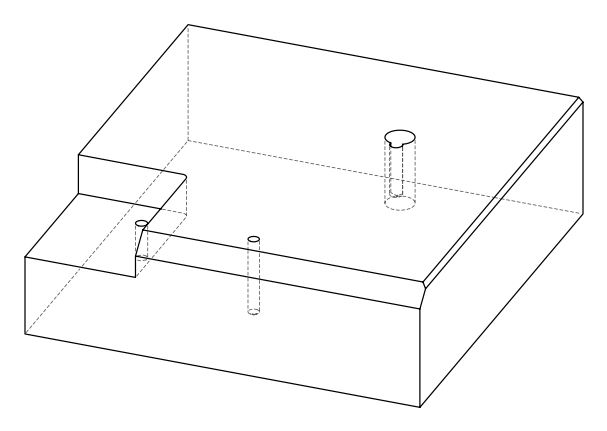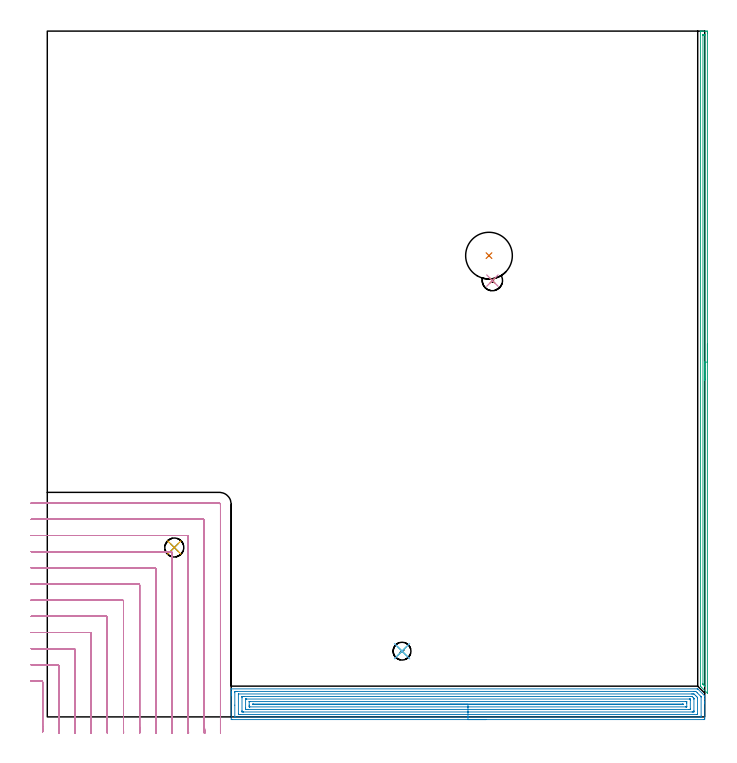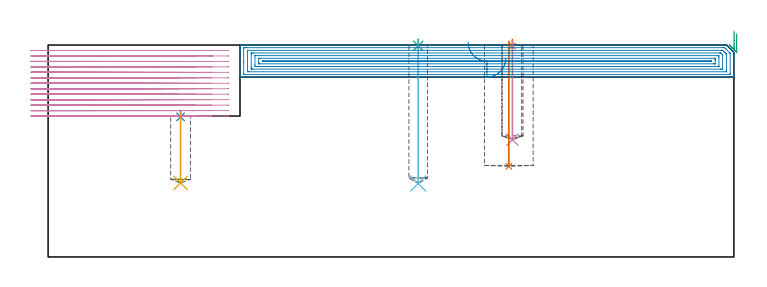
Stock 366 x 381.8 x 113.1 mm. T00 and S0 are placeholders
(PLAN: 10 operations, 6 tool changes, 68.2 min)
(1 SPOT_DRILL | STEP1POCKET | NXT0321_9005460120000 | 0.03 min | 1 mm3)
(2 SPOT_DRILL_1 | STEP1POCKET_1 | NXT0321_9005460120000 | 0.04 min | 4168 mm3)
(3 SPOT_DRILL_2 | STEP1POCKET_2 | NXT0321_9005460120000 | 0.03 min | 0 mm3)
(4 DRILL_BLIND_HOLE_INTO_CENTER | STEP1POCKET | NXT0301_084 | 0.21 min | 4909 mm3)
(5 DRILL_BLIND_HOLE_INTO_CENTER_1 | STEP1POCKET_1 | NXT0301_077 | 0.16 min | 3092 mm3)
(6 DRILL_BLIND_HOLE_INTO_CENTER_2 | STEP1POCKET_2 | UGT0301_494 | 0.31 min | 5514 mm3)
(7 INDEXABLE_INSERT_DRILL_BLIND_HOLE_FROM_SOLID | STEP1POCKET_3 | NXT0302_023 | 0.27 min | 32483 mm3)
(8 AREA_MILL | FG_CHAMFER_SURFACE | UGT0205_001 | 14.92 min | 39642 mm3)
(9 AREA_MILL_1 | FG_CHAMFER_SURFACE_1 | UGT0205_001 | 6.03 min | 2785 mm3)
(10 MILL_CORNER_NOTCH_RECTANGULAR | CORNER_NOTCH_RECTANGULAR | NXT0201_011 | Follow Part, ap 3, ae 75% | 46.17 min | 479436 mm3)
(TOOL NXT0321_9005460120000 | NC Spot Drill, 142deg, 12mm, Carbide, Uncoated | D12 PA142 FL30 Z2)
(TOOL NXT0301_084 | Carbide Drill 11.3mm [860.1-1130-034A1-MM 2214] | D11.3 PA140 FL55 Z2)
(TOOL NXT0301_077 | Carbide Drill 10.6mm [860.1-1060-053A1-MM 2214] | D10.6 PA140 FL71 Z2)
(TOOL UGT0301_494 | Carbide Drill 9.9 mm | D9.9 PA118 FL87 Z2)
(TOOL NXT0302_023 | Index. Insert Drill 26mm [880-D2600L32-05] | D26 PA176 FL130 Z2)
(TOOL UGT0205_001 | Chamfer Mill 20 x 3 x 45 deg. | D20 FL50 Z2)
(TOOL NXT0201_011 | ENDMILL 12mm [2P460-1200-NA 1630] | D12 FL38 Z6)
(OP 1 SPOT_DRILL)
G17 G21 G94 G90
T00 M6
G54
G17 G0 G90 X247.8 Y242.9 S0 M3
G43 Z123.1 H0
G94 G81 G98 Z112.614 F250. R116.1
G80
M5
M2
(OP 2 SPOT_DRILL_1)
G17 G21 G94 G90
T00 M6
G54
G17 G0 G90 X70.7 Y94.3 S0 M3
G43 Z123.1 H0
G94 G81 G98 Z74.744 F250. R78.2
G80
M5
M2
(OP 3 SPOT_DRILL_2)
G17 G21 G94 G90
T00 M6
G54
G17 G0 G90 X197.5 Y36.6 S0 M3
G43 Z123.1 H0
G94 G81 G98 Z112.674 F250. R116.1
G80
M5
M2
(OP 4 DRILL_BLIND_HOLE_INTO_CENTER)
G17 G21 G94 G90
T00 M6
G54
G17 G0 G90 X247.8 Y242.9 S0 M3
G43 Z123.1 H1
G94 G81 G98 Z62.6 F250. R115.1
G80
M5
M2
(OP 5 DRILL_BLIND_HOLE_INTO_CENTER_1)
G17 G21 G94 G90
T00 M6
G54
G17 G0 G90 X70.7 Y94.3 S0 M3
G43 Z123.1 H1
G94 G81 G98 Z39.5 F250. R77.2
G80
M5
M2
(OP 6 DRILL_BLIND_HOLE_INTO_CENTER_2)
G17 G21 G94 G90
T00 M6
G54
G17 G0 G90 X197.5 Y36.6 S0 M3
G43 Z123.1 H0
G94 G81 G98 Z39.2 F250. R115.1
G80
M5
M2
(OP 7 INDEXABLE_INSERT_DRILL_BLIND_HOLE_FROM_SOLID)
G17 G21 G94 G90
T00 M6
G54
G17 G0 G90 X245.9 Y256.8 S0 M3
G43 Z123.1 H1
G94 G81 G98 Z48.4 F250. R115.1
G80
M5
M2
(OP 8 AREA_MILL)
G17 G21 G94 G90
T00 M6
G54
G17 G0 G90 X244.2 Y-1.5 S1061 M3
G43 Z123.1 H0
Z106.
G94 G1 X244.162 Z105.128 F250.
X244.048 Z104.264
X243.859 Z103.412
X243.597 Z102.58
X243.263 Z101.774
X242.86 Z101.
X242.392 Z100.264
X241.86 Z99.572
X241.271 Z98.929
X240.628 Z98.34
X239.936 Z97.808
X239.2 Z97.34
X238.426 Z96.937
X237.62 Z96.603
X236.788 Z96.341
X235.937 Z96.152
X235.072 Z96.038
X234.2 Z96.
X103.006
X102.664 Y-1.496 Z96.002
X102.41 Y-1.492 Z96.006
X102.4 Y-1.233 Z96.264
Y11.779 Z109.274
Y12.382 Z109.876
Y12.953 Z110.45
Y13.271 Z110.767
Y13.841 Z111.338
Y14.159 Z111.654
Y15.206 Z112.705
X102.408 Y15.563 Z113.055
X102.41 Y15.597 Z113.088
X102.56 Y15.6 Z113.1
X361.824
X362.095 Y15.599 Z113.084
X362.189 Y15.512 Z113.011
X365.989 Y11.71 Z109.209
X366. Y11.696 Z109.194
Y10.351 Z107.85
Y9.716 Z107.212
Y8.51 Z106.007
Y7.939 Z105.433
Y7.336 Z104.831
Y-0.662 Z96.835
X365.998 Y-0.948 Z96.549
X365.992 Y-1.492 Z96.006
X365.942 Y-1.493 Z96.004
X365.394 Y-1.5 Z96.
X234.2
Y-0.086 Z97.414
X104.817 Y-0.085 Z97.415
X104.791 Y-0.084 Z97.416
X104.41 Y-0.059 Z97.441
X104.401 Y0.329 Z97.829
X104.4 Y6.55 Z104.05
X104.401 Y13.658 Z111.158
X104.41 Y14.159 Z111.659
X104.765 Y14.185 Z111.685
X104.791
X105.657 Y14.186 Z111.686
X360.013
X360.906 Y14.185 Z111.685
X360.932 Y14.183 Z111.683
X361.079 Y14.159 Z111.659
X361.824 Y13.426 Z110.926
X363.757 Y11.493 Z108.993
X363.901 Y11.345 Z108.845
X363.99 Y11.248 Z108.748
X363.996 Y11.201 Z108.701
X364. Y11.105 Z108.605
X363.999 Y0.441 Z97.941
X363.99 Y-0.059 Z97.441
X363.635 Y-0.085 Z97.415
X363.609
X362.744 Y-0.086 Z97.414
X234.2
Y1.328 Z98.828
X107.468 Y1.329 Z98.829
X106.966
X106.576 Y1.333 Z98.833
X106.447 Y1.335 Z98.835
X106.41 Y1.339 Z98.839
X106.406 Y1.427 Z98.927
X106.402 Y1.543 Z99.043
X106.401 Y1.718 Z99.218
X106.4 Y1.893 Z99.393
X106.401 Y12.382 Z109.882
X106.402 Y12.555 Z110.055
X106.41 Y12.731 Z110.231
X106.414 Y12.766 Z110.266
X106.43 Y12.767 Z110.267
X106.478 Y12.77 Z110.27
X106.576 Y12.771 Z110.271
X358.756
X359.147 Y12.769 Z110.269
X359.655 Y12.764 Z110.264
X360.039 Y12.755 Z110.255
X360.416 Y12.382 Z109.882
X360.932 Y11.869 Z109.369
X361.307 Y11.493 Z108.993
X361.824 Y10.972 Z108.472
X361.94 Y10.849 Z108.349
X361.993 Y10.773 Z108.273
X361.997 Y10.605 Z108.105
X361.999 Y10.431 Z107.931
Y1.718 Z99.218
X361.998 Y1.545 Z99.045
X361.99 Y1.369 Z98.869
X361.986 Y1.334 Z98.834
X361.97 Y1.333 Z98.833
X361.922 Y1.33 Z98.83
X361.824 Y1.329 Z98.829
X234.2 Y1.328 Z98.828
Y2.743 Z100.243
X109.253
X109.116 Y2.744 Z100.244
X108.472 Y2.75 Z100.25
X108.41 Y2.761 Z100.261
X108.407 Y2.856 Z100.356
X108.403 Y3.056 Z100.556
X108.4 Y3.456 Z100.956
Y10.605 Z108.105
X108.403 Y11.029 Z108.529
X108.407 Y11.242 Z108.742
X108.41 Y11.342 Z108.842
X108.504 Y11.351 Z108.851
X109.253 Y11.356 Z108.856
X109.39 Y11.357 Z108.857
X358.392
X358.769 Y11.353 Z108.853
X358.956 Y11.35 Z108.85
X359.002 Y11.338 Z108.838
X359.056 Y11.288 Z108.788
X359.147 Y11.202 Z108.702
X359.74 Y10.605 Z108.105
X359.937 Y10.402 Z107.902
X359.99 Y10.337 Z107.837
X359.993 Y10.286 Z107.786
X359.996 Y10.18 Z107.68
X360. Y9.755 Z107.255
Y3.495 Z100.995
X359.997 Y3.071 Z100.571
X359.993 Y2.858 Z100.358
X359.99 Y2.758 Z100.258
X359.896 Y2.749 Z100.249
X359.147 Y2.744 Z100.244
X359.01 Y2.743 Z100.243
X234.2
Y4.157 Z101.657
X111.931
X111.265 Y4.158 Z101.658
X111.038 Y4.16 Z101.66
X110.81 Y4.164 Z101.664
X110.41 Y4.179 Z101.679
X110.407 Y4.384 Z101.884
X110.401 Y5.019 Z102.519
Y9.875 Z107.375
X110.403 Y9.914 Z107.414
X110.407 Y9.933 Z107.433
X110.41 Y9.936 Z107.436
X110.43 Y9.938 Z107.438
X110.582 Y9.942 Z107.442
X110.81 Y9.943 Z107.443
X111.038
X357.59
X357.742 Y9.942 Z107.442
X357.864 Y9.939 Z107.439
X357.941 Y9.936 Z107.436
X357.971 Y9.918 Z107.418
X357.99 Y9.716 Z107.216
X357.999 Y9.082 Z106.582
X358. Y4.384 Z101.884
X357.999 Y4.225 Z101.725
X357.997 Y4.186 Z101.686
X357.993 Y4.167 Z101.667
X357.99 Y4.164 Z101.664
X357.97 Y4.162 Z101.662
X357.818 Y4.158 Z101.658
X357.59 Y4.157 Z101.657
X357.362
X234.2
Y5.571 Z103.071
X112.823 Y5.572 Z103.072
X112.522 Y5.573 Z103.073
X112.448 Y5.576 Z103.076
X112.417 Y5.578 Z103.078
X112.41 Y5.592 Z103.092
X112.403 Y5.691 Z103.191
X112.401 Y6.161 Z103.661
X112.4 Y6.583 Z104.083
X112.401 Y8.358 Z105.858
X112.408 Y8.5 Z106.
X112.41 Y8.52 Z106.02
X112.419 Y8.522 Z106.022
X112.453 Y8.526 Z106.026
X112.527 Y8.528 Z106.028
X112.823 Y8.529 Z106.029
X113.123
X355.577 Y8.528 Z106.028
X355.879 Y8.527 Z106.027
X355.952 Y8.524 Z106.024
X355.983 Y8.522 Z106.022
X355.99 Y8.508 Z106.008
X355.997 Y8.41 Z105.91
X355.999 Y7.939 Z105.439
X356. Y7.518 Z105.018
X355.999 Y5.742 Z103.242
X355.993 Y5.6 Z103.1
X355.99 Y5.58 Z103.08
X355.981 Y5.578 Z103.078
X355.947 Y5.574 Z103.074
X355.873 Y5.572 Z103.072
X355.577 Y5.571 Z103.071
X355.277
X234.2
Y6.985 Z104.485
X114.608 Y6.986 Z104.486
X114.543 Y6.988 Z104.488
X114.422 Y6.992 Z104.492
X114.41 Y7.05 Z104.55
Y7.096 Z104.596
X114.48 Y7.108 Z104.608
X114.545 Y7.113 Z104.613
X114.608 Y7.114 Z104.614
X353.792
X353.857 Y7.112 Z104.612
X353.978 Y7.108 Z104.608
X353.99 Y7.05 Z104.55
Y7.004 Z104.504
X353.92 Y6.992 Z104.492
X353.855 Y6.987 Z104.487
X353.792 Y6.986 Z104.486
X234.2 Y6.985 Z104.485
X233.328 Z104.523
X232.464 Z104.637
X231.612 Z104.826
X230.78 Z105.088
X229.974 Z105.422
X229.2 Z105.825
X228.464 Z106.294
X227.772 Z106.825
X227.129 Z107.414
X226.54 Z108.057
X226.009 Z108.75
X225.54 Z109.485
X225.137 Z110.259
X224.803 Z111.065
X224.541 Z111.897
X224.352 Z112.749
X224.238 Z113.614
X224.2 Z114.485
G0 Z123.1
M5
M2
(OP 9 AREA_MILL_1)
G17 G21 G94 G90
T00 M6
G54
G17 G0 G90 X367.5 Y207.5 S1061 M3
G43 Z123.1 H0
Z119.2
G94 G1 Y207.462 Z118.328 F250.
Y207.348 Z117.463
Y207.159 Z116.612
Y206.897 Z115.78
Y206.563 Z114.974
Y206.16 Z114.2
Y205.691 Z113.464
Y205.16 Z112.772
Y204.571 Z112.129
Y203.928 Z111.539
Y203.236 Z111.008
Y202.5 Z110.54
Y201.726 Z110.137
Y200.92 Z109.803
Y200.088 Z109.541
Y199.236 Z109.352
Y198.372 Z109.238
Y197.5 Z109.2
Y13.307
X367.495 Y13.228 Z109.203
X367.493 Y13.218 Z109.205
X367.471 Y13.228 Z109.227
X364.211 Y16.489 Z112.489
X363.734 Y16.966 Z112.965
X363.604 Y17.105 Z113.09
X363.6 Y17.399 Z113.1
Y381.623
X363.603 Y381.79 Z113.088
X363.663 Y381.793 Z113.029
X364.085 Y381.8 Z112.615
X364.395 Z112.305
X365.104 Z111.592
X366.351 Z110.346
X366.889 Y381.797 Z109.805
X367.491 Y381.793 Z109.205
X367.493 Y381.78 Z109.203
X367.499 Y381.176 Z109.201
X367.5 Y380.564 Z109.2
Y197.5
X366.086 Z110.614
X366.085 Y17.399 Z110.615
X366.084 Y17.312 Z110.616
X366.08 Y17.221 Z110.62
X366.072 Y17.089 Z110.628
X365.996 Y17.161 Z110.704
X365.752 Y17.399 Z110.948
X365.104 Y18.053 Z111.596
X365.047 Y18.115 Z111.653
X365.021 Y18.149 Z111.679
X365.018 Y18.204 Z111.682
X365.016 Y18.293 Z111.684
X365.015 Y18.382 Z111.685
X365.014 Y379.477 Z111.686
X365.015 Y379.567 Z111.685
X365.019 Y379.746 Z111.681
X365.021 Y379.79 Z111.679
X365.028 Y379.793 Z111.672
X365.052 Y379.796 Z111.648
X365.104 Y379.799 Z111.596
X365.585 Y379.8 Z111.115
X365.996 Y379.799 Z110.704
X366.055 Y379.798 Z110.645
X366.072 Y379.795 Z110.628
X366.076 Y379.792 Z110.624
X366.079 Y379.774 Z110.621
X366.083 Y379.657 Z110.617
X366.085 Y379.478 Z110.615
X366.086 Y379.388 Z110.614
Y197.5
Y196.628 Z110.652
Y195.763 Z110.766
Y194.912 Z110.955
Y194.08 Z111.217
Y193.274 Z111.551
Y192.5 Z111.954
Y191.764 Z112.423
Y191.072 Z112.954
Y190.429 Z113.543
Y189.84 Z114.186
Y189.308 Z114.878
Y188.84 Z115.614
Y188.437 Z116.388
Y188.103 Z117.194
Y187.841 Z118.026
Y187.652 Z118.878
Y187.538 Z119.743
Y187.5 Z120.614
G0 Z123.1
M5
M2
(OP 10 MILL_CORNER_NOTCH_RECTANGULAR)
G17 G21 G94 G90
T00 M6
G54
G17 G0 G90 X-2.567 Y-8.409 S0 M3
G43 Z123.1 H1
Z110.185
G94 G1 X-2.596 Y-5.41 F250.
G2 X-2.6 Y-4.472 R99. F500.
G1 Y19.407
G3 X-3.193 Y20. R0.6
G1 X-6.
X-9. F250.
G0 Z123.1
X6.464 Y-9.
Z110.185
G1 X6.413 Y-6.
G2 X6.4 Y-4.472 R90. F500.
G1 Y28.406
G3 X5.806 Y29. R0.6
G1 X-6.
X-9. F250.
G0 Z123.1
X15.471 Y-8.999
Z110.185
G1 X15.414 Y-6.
G2 X15.4 Y-4.472 R81. F500.
G1 Y37.406
G3 X14.806 Y38. R0.6
G1 X-6.
X-9. F250.
G0 Z123.1
X24.48 Y-8.999
Z110.185
G1 X24.416 Y-6.
G2 X24.4 Y-4.472 R72. F500.
G1 Y46.406
G3 X23.806 Y47. R0.6
G1 X-6.
X-9. F250.
G0 Z123.1
X33.491 Y-8.999
Z110.185
G1 X33.419 Y-6.
G2 X33.4 Y-4.472 R63. F500.
G1 Y55.405
G3 X32.805 Y56. R0.6
G1 X-6.
X-9. F250.
G0 Z123.1
X42.507 Y-8.999
Z110.185
G1 X42.422 Y-6.
G2 X42.4 Y-4.472 R54. F500.
G1 Y64.405
G3 X41.805 Y65. R0.6
G1 X-6.
X-9. F250.
G0 Z123.1
X51.528 Y-8.998
Z110.185
G1 X51.426 Y-6.
G2 X51.4 Y-4.472 R45. F500.
G1 Y73.405
G3 X50.805 Y74. R0.6
G1 X-6.
X-9. F250.
G0 Z123.1
X60.56 Y-8.997
Z110.185
G1 X60.432 Y-6.
G2 X60.4 Y-4.472 R36. F500.
G1 Y82.404
G3 X59.804 Y83. R0.6
G1 X-6.
X-9. F250.
G0 Z123.1
X69.613 Y-8.995
Z110.185
G1 X69.443 Y-6.
G2 X69.4 Y-4.472 R27. F500.
G1 Y91.404
G3 X68.804 Y92. R0.6
G1 X-6.
X-9. F250.
G0 Z123.1
X78.72 Y-8.989
Z110.185
G1 X78.465 Y-6.
G2 X78.4 Y-4.472 R18. F500.
G1 Y100.404
G3 X77.804 Y101. R0.6
G1 X-6.
X-9. F250.
G0 Z123.1
X88.04 Y-8.956
Z110.185
G1 X87.531 Y-6.
G2 X87.4 Y-4.472 R9. F500.
G1 Y109.404
G3 X86.804 Y110. R0.6
G1 X-6.
X-9. F250.
G0 Z123.1
X96.4 Y-7.472
Z110.185
G1 Y-4.472
Y118.3 F500.
G3 X95.7 Y119. R0.7
G1 X-6.
X-9. F250.
G0 Z123.1
X-2.567 Y-8.409
Z107.269
G1 X-2.596 Y-5.41
G2 X-2.6 Y-4.472 R99. F500.
G1 Y19.407
G3 X-3.193 Y20. R0.6
G1 X-6.
X-9. F250.
G0 Z123.1
X6.464 Y-9.
Z107.269
G1 X6.413 Y-6.
G2 X6.4 Y-4.472 R90. F500.
G1 Y28.406
G3 X5.806 Y29. R0.6
G1 X-6.
X-9. F250.
G0 Z123.1
X15.471 Y-8.999
Z107.269
G1 X15.414 Y-6.
G2 X15.4 Y-4.472 R81. F500.
G1 Y37.406
G3 X14.806 Y38. R0.6
G1 X-6.
X-9. F250.
G0 Z123.1
X24.48 Y-8.999
Z107.269
G1 X24.416 Y-6.
G2 X24.4 Y-4.472 R72. F500.
G1 Y46.406
G3 X23.806 Y47. R0.6
G1 X-6.
X-9. F250.
G0 Z123.1
X33.491 Y-8.999
Z107.269
G1 X33.419 Y-6.
G2 X33.4 Y-4.472 R63. F500.
G1 Y55.405
G3 X32.805 Y56. R0.6
G1 X-6.
X-9. F250.
G0 Z123.1
X42.507 Y-8.999
Z107.269
G1 X42.422 Y-6.
G2 X42.4 Y-4.472 R54. F500.
G1 Y64.405
G3 X41.805 Y65. R0.6
G1 X-6.
X-9. F250.
G0 Z123.1
X51.528 Y-8.998
Z107.269
G1 X51.426 Y-6.
G2 X51.4 Y-4.472 R45. F500.
G1 Y73.405
G3 X50.805 Y74. R0.6
G1 X-6.
X-9. F250.
G0 Z123.1
X60.56 Y-8.997
Z107.269
G1 X60.432 Y-6.
G2 X60.4 Y-4.472 R36. F500.
G1 Y82.404
G3 X59.804 Y83. R0.6
G1 X-6.
X-9. F250.
G0 Z123.1
X69.613 Y-8.995
Z107.269
G1 X69.443 Y-6.
G2 X69.4 Y-4.472 R27. F500.
G1 Y91.404
G3 X68.804 Y92. R0.6
G1 X-6.
X-9. F250.
G0 Z123.1
X78.72 Y-8.989
Z107.269
G1 X78.465 Y-6.
G2 X78.4 Y-4.472 R18. F500.
G1 Y100.404
G3 X77.804 Y101. R0.6
G1 X-6.
X-9. F250.
G0 Z123.1
X88.04 Y-8.956
Z107.269
G1 X87.531 Y-6.
G2 X87.4 Y-4.472 R9. F500.
G1 Y109.404
G3 X86.804 Y110. R0.6
G1 X-6.
X-9. F250.
G0 Z123.1
X96.4 Y-7.472
Z107.269
G1 Y-4.472
Y118.3 F500.
G3 X95.7 Y119. R0.7
G1 X-6.
X-9. F250.
G0 Z123.1
X-2.575 Y-8.409
Z104.354
G1 X-2.597 Y-5.409
G2 X-2.6 Y-4.681 R99. F500.
G1 Y19.407
G3 X-3.193 Y20. R0.6
G1 X-6.
X-9. F250.
G0 Z123.1
X6.454 Y-9.
Z104.354
G1 X6.41 Y-6.
G2 X6.4 Y-4.681 R90. F500.
G1 Y28.406
G3 X5.806 Y29. R0.6
G1 X-6.
X-9. F250.
G0 Z123.1
X15.46 Y-9.
Z104.354
G1 X15.411 Y-6.
G2 X15.4 Y-4.681 R81. F500.
G1 Y37.406
G3 X14.806 Y38. R0.6
G1 X-6.
X-9. F250.
G0 Z123.1
X24.467 Y-8.999
Z104.354
G1 X24.412 Y-6.
G2 X24.4 Y-4.681 R72. F500.
G1 Y46.406
G3 X23.806 Y47. R0.6
G1 X-6.
X-9. F250.
G0 Z123.1
X33.477 Y-8.999
Z104.354
G1 X33.414 Y-6.
G2 X33.4 Y-4.681 R63. F500.
G1 Y55.405
G3 X32.805 Y56. R0.6
G1 X-6.
X-9. F250.
G0 Z123.1
X42.489 Y-8.999
Z104.354
G1 X42.416 Y-6.
G2 X42.4 Y-4.681 R54. F500.
G1 Y64.405
G3 X41.805 Y65. R0.6
G1 X-6.
X-9. F250.
G0 Z123.1
X51.507 Y-8.999
Z104.354
G1 X51.419 Y-6.
G2 X51.4 Y-4.681 R45. F500.
G1 Y73.405
G3 X50.805 Y74. R0.6
G1 X-6.
X-9. F250.
G0 Z123.1
X60.534 Y-8.998
Z104.354
G1 X60.424 Y-6.
G2 X60.4 Y-4.681 R36. F500.
G1 Y82.404
G3 X59.804 Y83. R0.6
G1 X-6.
X-9. F250.
G0 Z123.1
X69.579 Y-8.996
Z104.354
G1 X69.432 Y-6.
G2 X69.4 Y-4.681 R27. F500.
G1 Y91.404
G3 X68.804 Y92. R0.6
G1 X-6.
X-9. F250.
G0 Z123.1
X78.668 Y-8.992
Z104.354
G1 X78.448 Y-6.
G2 X78.4 Y-4.681 R18. F500.
G1 Y100.404
G3 X77.804 Y101. R0.6
G1 X-6.
X-9. F250.
G0 Z123.1
X87.937 Y-8.968
Z104.354
G1 X87.497 Y-6.
G2 X87.4 Y-4.681 R9. F500.
G1 Y109.404
G3 X86.804 Y110. R0.6
G1 X-6.
X-9. F250.
G0 Z123.1
X96.4 Y-7.681
Z104.354
G1 Y-4.681
Y118.3 F500.
G3 X95.7 Y119. R0.7
G1 X-6.
X-9. F250.
G0 Z123.1
X-2.6 Y-8.407
Z101.438
G1 Y-5.407
Y19.407 F500.
G3 X-3.193 Y20. R0.6
G1 X-6.
X-9. F250.
G0 Z123.1
X6.402 Y-9.
Z101.438
G1 X6.4 Y-6.
Y-5.95 F500.
Y28.406
G3 X5.806 Y29. R0.6
G1 X-6.
X-9. F250.
G0 Z123.1
X15.402 Y-9.
Z101.438
G1 X15.4 Y-6.
Y-5.95 F500.
Y37.406
G3 X14.806 Y38. R0.6
G1 X-6.
X-9. F250.
G0 Z123.1
X24.402 Y-9.
Z101.438
G1 X24.4 Y-6.
Y-5.95 F500.
Y46.406
G3 X23.806 Y47. R0.6
G1 X-6.
X-9. F250.
G0 Z123.1
X33.402 Y-9.
Z101.438
G1 X33.4 Y-6.
Y-5.95 F500.
Y55.405
G3 X32.805 Y56. R0.6
G1 X-6.
X-9. F250.
G0 Z123.1
X42.403 Y-9.
Z101.438
G1 X42.4 Y-6.
Y-5.95 F500.
Y64.405
G3 X41.805 Y65. R0.6
G1 X-6.
X-9. F250.
G0 Z123.1
X51.403 Y-9.
Z101.438
G1 X51.4 Y-6.
Y-5.95 F500.
Y73.405
G3 X50.805 Y74. R0.6
G1 X-6.
X-9. F250.
G0 Z123.1
X60.404 Y-9.
Z101.438
G1 X60.4 Y-6.
Y-5.95 F500.
Y82.404
G3 X59.804 Y83. R0.6
G1 X-6.
X-9. F250.
G0 Z123.1
X69.406 Y-9.
Z101.438
G1 X69.4 Y-6.
Y-5.95 F500.
Y91.404
G3 X68.804 Y92. R0.6
G1 X-6.
X-9. F250.
G0 Z123.1
X78.408 Y-9.
Z101.438
G1 X78.4 Y-6.
Y-5.95 F500.
Y100.404
G3 X77.804 Y101. R0.6
G1 X-6.
X-9. F250.
G0 Z123.1
X87.417 Y-9.
Z101.438
G1 X87.4 Y-6.
Y-5.95 F500.
Y109.404
G3 X86.804 Y110. R0.6
G1 X-6.
X-9. F250.
G0 Z123.1
X96.4 Y-8.95
Z101.438
G1 Y-5.95
Y118.3 F500.
G3 X95.7 Y119. R0.7
G1 X-6.
X-9. F250.
G0 Z123.1
X-2.6 Y-8.407
Z98.523
G1 Y-5.407
Y19.407 F500.
G3 X-3.193 Y20. R0.6
G1 X-6.
X-9. F250.
G0 Z123.1
X6.4 Y-9.
Z98.523
G1 Y-6.
Y28.406 F500.
G3 X5.806 Y29. R0.6
G1 X-6.
X-9. F250.
G0 Z123.1
X15.4 Y-9.
Z98.523
G1 Y-6.
Y37.406 F500.
G3 X14.806 Y38. R0.6
G1 X-6.
X-9. F250.
G0 Z123.1
X24.4 Y-9.
Z98.523
G1 Y-6.
Y46.406 F500.
G3 X23.806 Y47. R0.6
G1 X-6.
X-9. F250.
G0 Z123.1
X33.4 Y-9.
Z98.523
G1 Y-6.
Y55.405 F500.
G3 X32.805 Y56. R0.6
G1 X-6.
X-9. F250.
G0 Z123.1
X42.4 Y-9.
Z98.523
G1 Y-6.
Y64.405 F500.
G3 X41.805 Y65. R0.6
G1 X-6.
X-9. F250.
G0 Z123.1
X51.4 Y-9.
Z98.523
G1 Y-6.
Y73.405 F500.
G3 X50.805 Y74. R0.6
G1 X-6.
X-9. F250.
G0 Z123.1
X60.4 Y-9.
Z98.523
G1 Y-6.
Y82.404 F500.
G3 X59.804 Y83. R0.6
G1 X-6.
X-9. F250.
G0 Z123.1
X69.4 Y-9.
Z98.523
G1 Y-6.
Y91.404 F500.
G3 X68.804 Y92. R0.6
G1 X-6.
X-9. F250.
G0 Z123.1
X78.4 Y-9.
Z98.523
G1 Y-6.
Y100.404 F500.
G3 X77.804 Y101. R0.6
G1 X-6.
X-9. F250.
G0 Z123.1
X87.4 Y-9.
Z98.523
G1 Y-6.
Y109.404 F500.
G3 X86.804 Y110. R0.6
G1 X-6.
X-9. F250.
G0 Z123.1
X96.4 Y-9.
Z98.523
G1 Y-6.
Y118.3 F500.
G3 X95.7 Y119. R0.7
G1 X-6.
X-9. F250.
G0 Z123.1
X-2.6 Y-8.407
Z95.608
G1 Y-5.407
Y19.407 F500.
G3 X-3.193 Y20. R0.6
G1 X-6.
X-9. F250.
G0 Z123.1
X6.4 Y-9.
Z95.608
G1 Y-6.
Y28.406 F500.
G3 X5.806 Y29. R0.6
G1 X-6.
X-9. F250.
G0 Z123.1
X15.4 Y-9.
Z95.608
G1 Y-6.
Y37.406 F500.
G3 X14.806 Y38. R0.6
G1 X-6.
X-9. F250.
G0 Z123.1
X24.4 Y-9.
Z95.608
G1 Y-6.
Y46.406 F500.
G3 X23.806 Y47. R0.6
G1 X-6.
X-9. F250.
G0 Z123.1
X33.4 Y-9.
Z95.608
G1 Y-6.
Y55.405 F500.
G3 X32.805 Y56. R0.6
G1 X-6.
X-9. F250.
G0 Z123.1
X42.4 Y-9.
Z95.608
G1 Y-6.
Y64.405 F500.
G3 X41.805 Y65. R0.6
G1 X-6.
X-9. F250.
G0 Z123.1
X51.4 Y-9.
Z95.608
G1 Y-6.
Y73.405 F500.
G3 X50.805 Y74. R0.6
G1 X-6.
X-9. F250.
G0 Z123.1
X60.4 Y-9.
Z95.608
G1 Y-6.
Y82.404 F500.
G3 X59.804 Y83. R0.6
G1 X-6.
X-9. F250.
G0 Z123.1
X69.4 Y-9.
Z95.608
G1 Y-6.
Y91.404 F500.
G3 X68.804 Y92. R0.6
G1 X-6.
X-9. F250.
G0 Z123.1
X78.4 Y-9.
Z95.608
G1 Y-6.
Y100.404 F500.
G3 X77.804 Y101. R0.6
G1 X-6.
X-9. F250.
G0 Z123.1
X87.4 Y-9.
Z95.608
G1 Y-6.
Y109.404 F500.
G3 X86.804 Y110. R0.6
G1 X-6.
X-9. F250.
G0 Z123.1
X96.4 Y-9.
Z95.608
G1 Y-6.
Y118.3 F500.
G3 X95.7 Y119. R0.7
G1 X-6.
X-9. F250.
G0 Z123.1
X-2.6 Y-8.407
Z92.692
G1 Y-5.407
Y19.407 F500.
G3 X-3.193 Y20. R0.6
G1 X-6.
X-9. F250.
G0 Z123.1
X6.4 Y-9.
Z92.692
G1 Y-6.
Y28.406 F500.
G3 X5.806 Y29. R0.6
G1 X-6.
X-9. F250.
G0 Z123.1
X15.4 Y-9.
Z92.692
G1 Y-6.
Y37.406 F500.
G3 X14.806 Y38. R0.6
G1 X-6.
X-9. F250.
G0 Z123.1
X24.4 Y-9.
Z92.692
G1 Y-6.
Y46.406 F500.
G3 X23.806 Y47. R0.6
G1 X-6.
X-9. F250.
G0 Z123.1
X33.4 Y-9.
Z92.692
G1 Y-6.
Y55.405 F500.
G3 X32.805 Y56. R0.6
G1 X-6.
X-9. F250.
G0 Z123.1
X42.4 Y-9.
Z92.692
G1 Y-6.
Y64.405 F500.
G3 X41.805 Y65. R0.6
G1 X-6.
X-9. F250.
G0 Z123.1
X51.4 Y-9.
Z92.692
G1 Y-6.
Y73.405 F500.
G3 X50.805 Y74. R0.6
G1 X-6.
X-9. F250.
G0 Z123.1
X60.4 Y-9.
Z92.692
G1 Y-6.
Y82.404 F500.
G3 X59.804 Y83. R0.6
G1 X-6.
X-9. F250.
G0 Z123.1
X69.4 Y-9.
Z92.692
G1 Y-6.
Y91.404 F500.
G3 X68.804 Y92. R0.6
G1 X-6.
X-9. F250.
G0 Z123.1
X78.4 Y-9.
Z92.692
G1 Y-6.
Y100.404 F500.
G3 X77.804 Y101. R0.6
G1 X-6.
X-9. F250.
G0 Z123.1
X87.4 Y-9.
Z92.692
G1 Y-6.
Y109.404 F500.
G3 X86.804 Y110. R0.6
G1 X-6.
X-9. F250.
G0 Z123.1
X96.4 Y-9.
Z92.692
G1 Y-6.
Y118.3 F500.
G3 X95.7 Y119. R0.7
G1 X-6.
X-9. F250.
G0 Z123.1
X-2.6 Y-8.407
Z89.777
G1 Y-5.407
Y19.407 F500.
G3 X-3.193 Y20. R0.6
G1 X-6.
X-9. F250.
G0 Z123.1
X6.4 Y-9.
Z89.777
G1 Y-6.
Y28.406 F500.
G3 X5.806 Y29. R0.6
G1 X-6.
X-9. F250.
G0 Z123.1
X15.4 Y-9.
Z89.777
G1 Y-6.
Y37.406 F500.
G3 X14.806 Y38. R0.6
G1 X-6.
X-9. F250.
G0 Z123.1
X24.4 Y-9.
Z89.777
G1 Y-6.
Y46.406 F500.
G3 X23.806 Y47. R0.6
G1 X-6.
X-9. F250.
G0 Z123.1
X33.4 Y-9.
Z89.777
G1 Y-6.
Y55.405 F500.
G3 X32.805 Y56. R0.6
G1 X-6.
X-9. F250.
G0 Z123.1
X42.4 Y-9.
Z89.777
G1 Y-6.
Y64.405 F500.
G3 X41.805 Y65. R0.6
G1 X-6.
X-9. F250.
G0 Z123.1
X51.4 Y-9.
Z89.777
G1 Y-6.
Y73.405 F500.
G3 X50.805 Y74. R0.6
G1 X-6.
X-9. F250.
G0 Z123.1
X60.4 Y-9.
Z89.777
G1 Y-6.
Y82.404 F500.
G3 X59.804 Y83. R0.6
G1 X-6.
X-9. F250.
G0 Z123.1
X69.4 Y-9.
Z89.777
G1 Y-6.
Y91.404 F500.
G3 X68.804 Y92. R0.6
G1 X-6.
X-9. F250.
G0 Z123.1
X78.4 Y-9.
Z89.777
G1 Y-6.
Y100.404 F500.
G3 X77.804 Y101. R0.6
G1 X-6.
X-9. F250.
G0 Z123.1
X87.4 Y-9.
Z89.777
G1 Y-6.
Y109.404 F500.
G3 X86.804 Y110. R0.6
G1 X-6.
X-9. F250.
G0 Z123.1
X96.4 Y-9.
Z89.777
G1 Y-6.
Y118.3 F500.
G3 X95.7 Y119. R0.7
G1 X-6.
X-9. F250.
G0 Z123.1
X-2.6 Y-8.407
Z86.862
G1 Y-5.407
Y19.407 F500.
G3 X-3.193 Y20. R0.6
G1 X-6.
X-9. F250.
G0 Z123.1
X6.4 Y-9.
Z86.862
G1 Y-6.
Y28.406 F500.
G3 X5.806 Y29. R0.6
G1 X-6.
X-9. F250.
G0 Z123.1
X15.4 Y-9.
Z86.862
G1 Y-6.
Y37.406 F500.
G3 X14.806 Y38. R0.6
G1 X-6.
X-9. F250.
G0 Z123.1
X24.4 Y-9.
Z86.862
G1 Y-6.
Y46.406 F500.
G3 X23.806 Y47. R0.6
G1 X-6.
X-9. F250.
G0 Z123.1
X33.4 Y-9.
Z86.862
G1 Y-6.
Y55.405 F500.
G3 X32.805 Y56. R0.6
G1 X-6.
X-9. F250.
G0 Z123.1
X42.4 Y-9.
Z86.862
G1 Y-6.
Y64.405 F500.
G3 X41.805 Y65. R0.6
G1 X-6.
X-9. F250.
G0 Z123.1
X51.4 Y-9.
Z86.862
G1 Y-6.
Y73.405 F500.
G3 X50.805 Y74. R0.6
G1 X-6.
X-9. F250.
G0 Z123.1
X60.4 Y-9.
Z86.862
G1 Y-6.
Y82.404 F500.
G3 X59.804 Y83. R0.6
G1 X-6.
X-9. F250.
G0 Z123.1
X69.4 Y-9.
Z86.862
G1 Y-6.
Y91.404 F500.
G3 X68.804 Y92. R0.6
G1 X-6.
X-9. F250.
G0 Z123.1
X78.4 Y-9.
Z86.862
G1 Y-6.
Y100.404 F500.
G3 X77.804 Y101. R0.6
G1 X-6.
X-9. F250.
G0 Z123.1
X87.4 Y-9.
Z86.862
G1 Y-6.
Y109.404 F500.
G3 X86.804 Y110. R0.6
G1 X-6.
X-9. F250.
G0 Z123.1
X96.4 Y-9.
Z86.862
G1 Y-6.
Y118.3 F500.
G3 X95.7 Y119. R0.7
G1 X-6.
X-9. F250.
G0 Z123.1
X-2.6 Y-8.407
Z83.946
G1 Y-5.407
Y19.407 F500.
G3 X-3.193 Y20. R0.6
G1 X-6.
X-9. F250.
G0 Z123.1
X6.4 Y-9.
Z83.946
G1 Y-6.
Y28.406 F500.
G3 X5.806 Y29. R0.6
G1 X-6.
X-9. F250.
G0 Z123.1
X15.4 Y-9.
Z83.946
G1 Y-6.
Y37.406 F500.
G3 X14.806 Y38. R0.6
G1 X-6.
X-9. F250.
G0 Z123.1
X24.4 Y-9.
Z83.946
G1 Y-6.
Y46.406 F500.
G3 X23.806 Y47. R0.6
G1 X-6.
X-9. F250.
G0 Z123.1
X33.4 Y-9.
Z83.946
G1 Y-6.
Y55.405 F500.
G3 X32.805 Y56. R0.6
G1 X-6.
X-9. F250.
G0 Z123.1
X42.4 Y-9.
Z83.946
G1 Y-6.
Y64.405 F500.
G3 X41.805 Y65. R0.6
G1 X-6.
X-9. F250.
G0 Z123.1
X51.4 Y-9.
Z83.946
G1 Y-6.
Y73.405 F500.
G3 X50.805 Y74. R0.6
G1 X-6.
X-9. F250.
G0 Z123.1
X60.4 Y-9.
Z83.946
G1 Y-6.
Y82.404 F500.
G3 X59.804 Y83. R0.6
G1 X-6.
X-9. F250.
G0 Z123.1
X69.4 Y-9.
Z83.946
G1 Y-6.
Y91.404 F500.
G3 X68.804 Y92. R0.6
G1 X-6.
X-9. F250.
G0 Z123.1
X78.4 Y-9.
Z83.946
G1 Y-6.
Y100.404 F500.
G3 X77.804 Y101. R0.6
G1 X-6.
X-9. F250.
G0 Z123.1
X87.4 Y-9.
Z83.946
G1 Y-6.
Y109.404 F500.
G3 X86.804 Y110. R0.6
G1 X-6.
X-9. F250.
G0 Z123.1
X96.4 Y-9.
Z83.946
G1 Y-6.
Y118.3 F500.
G3 X95.7 Y119. R0.7
G1 X-6.
X-9. F250.
G0 Z123.1
X-2.6 Y-8.407
Z81.031
G1 Y-5.407
Y19.407 F500.
G3 X-3.193 Y20. R0.6
G1 X-6.
X-9. F250.
G0 Z123.1
X6.4 Y-9.
Z81.031
G1 Y-6.
Y28.406 F500.
G3 X5.806 Y29. R0.6
G1 X-6.
X-9. F250.
G0 Z123.1
X15.4 Y-9.
Z81.031
G1 Y-6.
Y37.406 F500.
G3 X14.806 Y38. R0.6
G1 X-6.
X-9. F250.
G0 Z123.1
X24.4 Y-9.
Z81.031
G1 Y-6.
Y46.406 F500.
G3 X23.806 Y47. R0.6
G1 X-6.
X-9. F250.
G0 Z123.1
X33.4 Y-9.
Z81.031
G1 Y-6.
Y55.405 F500.
G3 X32.805 Y56. R0.6
G1 X-6.
X-9. F250.
G0 Z123.1
X42.4 Y-9.
Z81.031
G1 Y-6.
Y64.405 F500.
G3 X41.805 Y65. R0.6
G1 X-6.
X-9. F250.
G0 Z123.1
X51.4 Y-9.
Z81.031
G1 Y-6.
Y73.405 F500.
G3 X50.805 Y74. R0.6
G1 X-6.
X-9. F250.
G0 Z123.1
X60.4 Y-9.
Z81.031
G1 Y-6.
Y82.404 F500.
G3 X59.804 Y83. R0.6
G1 X-6.
X-9. F250.
G0 Z123.1
X69.4 Y-9.
Z81.031
G1 Y-6.
Y91.404 F500.
G3 X68.804 Y92. R0.6
G1 X-6.
X-9. F250.
G0 Z123.1
X78.4 Y-9.
Z81.031
G1 Y-6.
Y100.404 F500.
G3 X77.804 Y101. R0.6
G1 X-6.
X-9. F250.
G0 Z123.1
X87.4 Y-9.
Z81.031
G1 Y-6.
Y109.404 F500.
G3 X86.804 Y110. R0.6
G1 X-6.
X-9. F250.
G0 Z123.1
X96.4 Y-9.
Z81.031
G1 Y-6.
Y118.3 F500.
G3 X95.7 Y119. R0.7
G1 X-6.
X-9. F250.
G0 Z123.1
X-2.6 Y-8.407
Z78.115
G1 Y-5.407
Y19.407 F500.
G3 X-3.193 Y20. R0.6
G1 X-6.
X-9. F250.
G0 Z123.1
X6.4 Y-9.
Z78.115
G1 Y-6.
Y28.406 F500.
G3 X5.806 Y29. R0.6
G1 X-6.
X-9. F250.
G0 Z123.1
X15.4 Y-9.
Z78.115
G1 Y-6.
Y37.406 F500.
G3 X14.806 Y38. R0.6
G1 X-6.
X-9. F250.
G0 Z123.1
X24.4 Y-9.
Z78.115
G1 Y-6.
Y46.406 F500.
G3 X23.806 Y47. R0.6
G1 X-6.
X-9. F250.
G0 Z123.1
X33.4 Y-9.
Z78.115
G1 Y-6.
Y55.405 F500.
G3 X32.805 Y56. R0.6
G1 X-6.
X-9. F250.
G0 Z123.1
X42.4 Y-9.
Z78.115
G1 Y-6.
Y64.405 F500.
G3 X41.805 Y65. R0.6
G1 X-6.
X-9. F250.
G0 Z123.1
X51.4 Y-9.
Z78.115
G1 Y-6.
Y73.405 F500.
G3 X50.805 Y74. R0.6
G1 X-6.
X-9. F250.
G0 Z123.1
X60.4 Y-9.
Z78.115
G1 Y-6.
Y82.404 F500.
G3 X59.804 Y83. R0.6
G1 X-6.
X-9. F250.
G0 Z123.1
X69.4 Y-9.
Z78.115
G1 Y-6.
Y91.404 F500.
G3 X68.804 Y92. R0.6
G1 X-6.
X-9. F250.
G0 Z123.1
X78.4 Y-9.
Z78.115
G1 Y-6.
Y100.404 F500.
G3 X77.804 Y101. R0.6
G1 X-6.
X-9. F250.
G0 Z123.1
X87.4 Y-9.
Z78.115
G1 Y-6.
Y109.404 F500.
G3 X86.804 Y110. R0.6
G1 X-6.
X-9. F250.
G0 Z123.1
X96.4 Y-9.
Z78.115
G1 Y-6.
Y118.3 F500.
G3 X95.7 Y119. R0.7
G1 X-6.
X-9. F250.
G0 Z123.1
X-2.6 Y-8.407
Z75.2
G1 Y-5.407
Y19.407 F500.
G3 X-3.193 Y20. R0.6
G1 X-6.
X-9. F250.
G0 Z123.1
X6.4 Y-9.
Z75.2
G1 Y-6.
Y28.406 F500.
G3 X5.806 Y29. R0.6
G1 X-6.
X-9. F250.
G0 Z123.1
X15.4 Y-9.
Z75.2
G1 Y-6.
Y37.406 F500.
G3 X14.806 Y38. R0.6
G1 X-6.
X-9. F250.
G0 Z123.1
X24.4 Y-9.
Z75.2
G1 Y-6.
Y46.406 F500.
G3 X23.806 Y47. R0.6
G1 X-6.
X-9. F250.
G0 Z123.1
X33.4 Y-9.
Z75.2
G1 Y-6.
Y55.405 F500.
G3 X32.805 Y56. R0.6
G1 X-6.
X-9. F250.
G0 Z123.1
X42.4 Y-9.
Z75.2
G1 Y-6.
Y64.405 F500.
G3 X41.805 Y65. R0.6
G1 X-6.
X-9. F250.
G0 Z123.1
X51.4 Y-9.
Z75.2
G1 Y-6.
Y73.405 F500.
G3 X50.805 Y74. R0.6
G1 X-6.
X-9. F250.
G0 Z123.1
X60.4 Y-9.
Z75.2
G1 Y-6.
Y82.404 F500.
G3 X59.804 Y83. R0.6
G1 X-6.
X-9. F250.
G0 Z123.1
X69.4 Y-9.
Z75.2
G1 Y-6.
Y91.404 F500.
G3 X68.804 Y92. R0.6
G1 X-6.
X-9. F250.
G0 Z123.1
X78.4 Y-9.
Z75.2
G1 Y-6.
Y100.404 F500.
G3 X77.804 Y101. R0.6
G1 X-6.
X-9. F250.
G0 Z123.1
X87.4 Y-9.
Z75.2
G1 Y-6.
Y109.404 F500.
G3 X86.804 Y110. R0.6
G1 X-6.
X-9. F250.
G0 Z123.1
X96.4 Y-9.
Z75.2
G1 Y-6.
Y118.3 F500.
G3 X95.7 Y119. R0.7
G1 X-6.
X-9. F250.
G0 Z123.1
M5
M2
